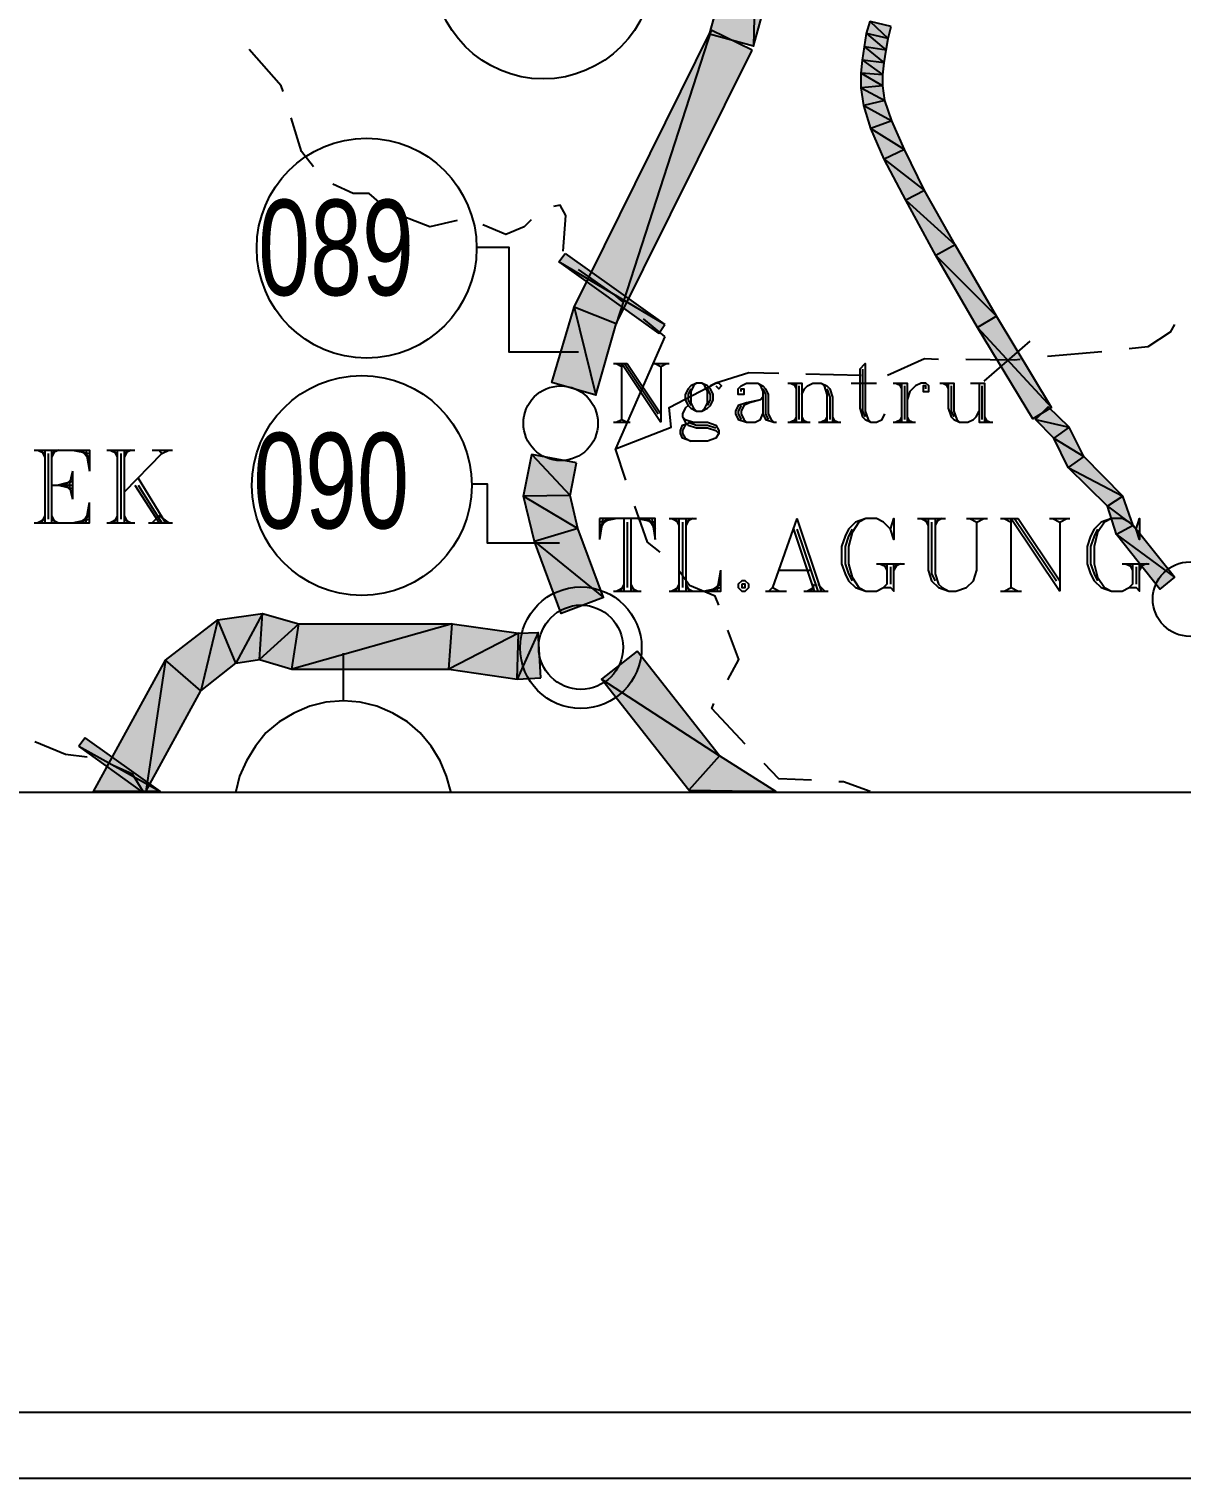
# Model space of a CAD drawing. Header units: millimetres. Extents: x 658 to 813, y 806 to 883.
# Drawn here: x 797.04 to 802.06, y 849.01 to 855.32 of the extents above; entities that cross this region are included whole.
import ezdxf

# ---------------------------------------------------------------- set-up
doc = ezdxf.new("R2010")
doc.units = ezdxf.units.MM
doc.header["$LTSCALE"] = 0.1
doc.linetypes.add('atContinuous2', pattern=[0])
for name, color, linetype in [('BANTU 1', 7, 'Continuous'), ('BATKAB', 7, 'Continuous'), ('FRAME 11', 7, 'Continuous'), ('KLEKTOR1', 7, 'Continuous'), ('KLEKTOR2', 7, 'Continuous'), ('LINK NAS BARU', 7, 'Continuous'), ('new', 255, 'Continuous'), ('SYMBOL', 7, 'Continuous'), ('TEXT', 8, 'Continuous'), ('zat_Mask_solid', 7, 'Continuous')]:
    doc.layers.add(name, color=color, linetype=linetype)
doc.styles.add('Style2', font='arial.ttf', dxfattribs={"height": 0.2})

# ---------------------------------------------------------------- blocks, each defined once
blk = doc.blocks.new('LOKASI')
blk.add_lwpolyline([(20620.645, 3407.919), (20678.101, 3407.919), (20678.101, 3448.549), (20620.645, 3448.549)], close=True)
at = {"color": 7}
blk.add_lwpolyline([(20621.16, 3448.013), (20677.586, 3448.013), (20677.586, 3408.455), (20621.16, 3408.455)], close=True, dxfattribs=at)

msp = doc.modelspace()

# ---------------------------------------------------------------- hatches: boundary and pattern name
at = {"layer": 'KLEKTOR1'}
for points in [[(800.2128, 856.0487), (800.1945, 855.2431), (800.003, 855.2948)], [(800.4073, 856.0153), (800.2128, 856.0487), (800.1945, 855.2431)], [(800.0091, 855.313), (799.5956, 854.0331), (799.4132, 854.1061)], [(800.1885, 855.2248), (800.0091, 855.313), (799.5956, 854.0331)], [(799.4132, 854.1061), (799.5075, 853.7231), (799.316, 853.7778)], [(799.5956, 854.0331), (799.4132, 854.1061), (799.5075, 853.7231)], [(799.2278, 853.4647), (799.395, 853.2853), (799.1913, 853.2823)], [(799.4224, 853.4282), (799.2278, 853.4647), (799.395, 853.2853)], [(799.395, 853.2853), (799.1913, 853.2823), (799.4284, 853.1424)], [(799.1913, 853.2823), (799.4284, 853.1424), (799.24, 853.0847)], [(799.4284, 853.1424), (799.24, 853.0847), (799.5409, 852.8414)], [(799.24, 853.0847), (799.5409, 852.8414), (799.3555, 852.7715)], [(799.6868, 852.6074), (799.5318, 852.4858), (800.0456, 852.1514)], [(799.5318, 852.4858), (800.0456, 852.1514), (799.9118, 852.0024)]]:
    msp.add_hatch(color=7, dxfattribs=at).paths.add_polyline_path(points)
h = msp.add_hatch(color=7, dxfattribs=at)
h.paths.add_polyline_path([(798.0422, 852.5709), (798.0543, 852.7715), (797.9388, 852.5557)], flags=17)
h.paths.add_polyline_path([(798.0543, 852.7715), (797.9388, 852.5557), (797.8598, 852.7442)])
h = msp.add_hatch(color=7, dxfattribs=at)
h.paths.add_polyline_path([(798.866, 852.5283), (798.8812, 852.7259), (798.182, 852.5283)], flags=17)
h.paths.add_polyline_path([(798.8812, 852.7259), (798.182, 852.5283), (798.2124, 852.7259)], flags=17)
h = msp.add_hatch(color=7, dxfattribs=at)
h.paths.add_polyline_path([(799.2673, 852.4918), (799.2552, 852.6894), (799.164, 852.4858)])
h.paths.add_polyline_path([(799.2552, 852.6894), (799.164, 852.4858), (799.17, 852.6864)], flags=17)
h = msp.add_hatch(color=7, dxfattribs=at)
h.paths.add_polyline_path([(800.0456, 852.1514), (799.9118, 852.0024), (800.2918, 851.9963)])
h.paths.add_polyline_path([(799.9118, 852.0024), (800.2918, 851.9963), (799.924, 851.9963)], flags=17)
at = {"layer": 'KLEKTOR2'}
for points in [[(800.7022, 855.3495), (800.7813, 855.2765), (800.687, 855.2978)], [(800.7934, 855.3282), (800.7022, 855.3495), (800.7813, 855.2765)], [(800.687, 855.2978), (800.7721, 855.2248), (800.6779, 855.2401)], [(800.7813, 855.2765), (800.687, 855.2978), (800.7721, 855.2248)], [(800.6779, 855.2401), (800.763, 855.1701), (800.6688, 855.1823)], [(800.7721, 855.2248), (800.6779, 855.2401), (800.763, 855.1701)], [(800.6688, 855.1823), (800.7569, 855.1184), (800.6627, 855.1245)], [(800.763, 855.1701), (800.6688, 855.1823), (800.7569, 855.1184)], [(801.4774, 853.6714), (801.4227, 853.6167), (801.5686, 853.5832)], [(801.4227, 853.6167), (801.5686, 853.5832), (801.5018, 853.5346)], [(801.5686, 853.5832), (801.5018, 853.5346), (801.6325, 853.4555)], [(801.5018, 853.5346), (801.6325, 853.4555), (801.5656, 853.4069)], [(801.6325, 853.4555), (801.5656, 853.4069), (801.8027, 853.2823)], [(801.5656, 853.4069), (801.8027, 853.2823), (801.7358, 853.2397)], [(801.8027, 853.2823), (801.7358, 853.2397), (801.8483, 853.1546)], [(801.7358, 853.2397), (801.8483, 853.1546), (801.7754, 853.1151)], [(801.8483, 853.1546), (801.7754, 853.1151), (802.0277, 852.9296)], [(801.7754, 853.1151), (802.0277, 852.9296), (801.9638, 852.8779)]]:
    msp.add_hatch(color=7, dxfattribs=at).paths.add_polyline_path(points)
h = msp.add_hatch(color=7, dxfattribs=at)
h.paths.add_polyline_path([(800.7569, 855.1184), (800.6627, 855.1245), (800.7569, 855.0698)], flags=17)
h.paths.add_polyline_path([(800.6627, 855.1245), (800.7569, 855.0698), (800.6627, 855.0607)])
at = {"layer": 'LINK NAS BARU'}
h = msp.add_hatch(color=7, dxfattribs=at)
h.paths.add_polyline_path([(799.7811, 853.9906), (799.8084, 854.0301), (799.3464, 854.3037)])
h.paths.add_polyline_path([(799.8084, 854.0301), (799.3464, 854.3037), (799.3737, 854.3402)])
h = msp.add_hatch(color=7, dxfattribs=at)
h.paths.add_polyline_path([(797.2822, 852.2304), (797.2548, 852.1939), (797.6105, 851.9963)])
h.paths.add_polyline_path([(797.2548, 852.1939), (797.6105, 851.9963), (797.5284, 851.9963)], flags=17)
at = {"layer": 'zat_Mask_solid'}
for points in [[(800.7569, 855.0698), (800.6627, 855.0607), (800.7661, 855.006)], [(800.6627, 855.0607), (800.7661, 855.006), (800.6749, 854.9847)], [(800.7661, 855.006), (800.6749, 854.9847), (800.7965, 854.9178)], [(800.6749, 854.9847), (800.7965, 854.9178), (800.7053, 854.8844)], [(800.7965, 854.9178), (800.7053, 854.8844), (800.8512, 854.7932)], [(800.7053, 854.8844), (800.8512, 854.7932), (800.763, 854.7506)], [(800.8512, 854.7932), (800.763, 854.7506), (800.9393, 854.6138)], [(800.763, 854.7506), (800.9393, 854.6138), (800.8573, 854.5712)], [(800.9393, 854.6138), (800.8573, 854.5712), (801.0731, 854.3767)], [(800.8573, 854.5712), (801.0731, 854.3767), (800.988, 854.3311)], [(801.0731, 854.3767), (800.988, 854.3311), (801.2525, 854.0666)], [(800.988, 854.3311), (801.2525, 854.0666), (801.1704, 854.0179)], [(801.2525, 854.0666), (801.1704, 854.0179), (801.4926, 853.6683)], [(801.1704, 854.0179), (801.4926, 853.6683), (801.4106, 853.6197)], [(797.8598, 852.7442), (797.7868, 852.4341), (797.6318, 852.5678)], [(797.9388, 852.5557), (797.8598, 852.7442), (797.7868, 852.4341)], [(798.2124, 852.7259), (798.0422, 852.5709), (798.0543, 852.7715)], [(798.182, 852.5283), (798.2124, 852.7259), (798.0422, 852.5709)], [(799.17, 852.6864), (798.866, 852.5283), (798.8812, 852.7259)], [(799.164, 852.4858), (799.17, 852.6864), (798.866, 852.5283)], [(797.6318, 852.5678), (797.5466, 851.9963), (797.3186, 851.9963)], [(797.7868, 852.4341), (797.6318, 852.5678), (797.5466, 851.9963)]]:
    msp.add_hatch(color=7, dxfattribs=at).paths.add_polyline_path(points)

# ---------------------------------------------------------------- linework, layer by layer
at = {"layer": 'BANTU 1', "color": 7}
msp.add_lwpolyline([(790.4998, 851.9933), (807.3782, 851.9933), (807.3782, 867.0051), (790.4998, 867.0051), (790.4998, 851.9933)], dxfattribs=at)
at = {"layer": 'BATKAB', "color": 7}
for points in [[(798.1455, 855.0455), (798.1364, 855.0698), (797.9966, 855.2279)], [(798.2763, 854.7172), (798.2246, 854.784), (798.179, 854.93)], [(798.5742, 854.553), (798.5195, 854.6016), (798.4495, 854.6016), (798.3614, 854.6412)], [(799.3646, 854.3493), (799.3768, 854.5044), (799.3524, 854.55), (799.322, 854.5439)], [(798.9025, 854.4831), (798.7839, 854.4557), (798.6745, 854.4983)], [(799.2248, 854.4861), (799.1944, 854.4557), (799.1153, 854.4223), (799.015, 854.4648)], [(799.623, 854.1304), (799.5865, 854.1608), (799.4315, 854.2703)], [(799.8084, 853.9784), (799.7142, 854.0544)], [(802.0277, 854.0301), (802.0094, 853.9967), (801.9122, 853.9328), (801.8301, 853.9237)], [(799.8084, 853.9784), (799.5926, 853.489), (799.8358, 853.5832), (799.8267, 853.6683), (800.0304, 853.7747)], [(801.0001, 853.8781), (800.9393, 853.8811), (800.7782, 853.8082)], [(801.3558, 853.8781), (801.3315, 853.8751), (801.1187, 853.8781)], [(801.7115, 853.9115), (801.4744, 853.8903)], [(800.304, 853.8173), (800.1733, 853.8203), (800.0304, 853.7747)], [(800.6627, 853.8082), (800.4225, 853.8143)], [(799.6382, 853.3522), (799.5926, 853.489)], [(799.7872, 853.0391), (799.7324, 853.0816), (799.6777, 853.2397)], [(800.0425, 852.808), (800.0273, 852.8475), (799.9148, 852.8931), (799.8723, 852.9539)], [(800.0821, 852.4827), (800.1307, 852.5709), (800.0821, 852.6986)], [(800.1581, 852.203), (800.0121, 852.3581), (800.0212, 852.3794)], [(797.2913, 852.1453), (797.197, 852.1574), (797.0633, 852.2122)], [(797.5345, 851.9963), (797.4889, 852.0723), (797.4038, 852.1088)], [(800.4469, 852.045), (800.304, 852.051), (800.2401, 852.1179)], [(800.7022, 851.9963), (800.5867, 852.0389), (800.5654, 852.0389)]]:
    msp.add_lwpolyline(points, dxfattribs=at)
at = {"layer": 'FRAME 11', "color": 7, "linetype": 'atContinuous2'}
for centre, radius, start, end in [((789.9831, 863.2402), 9.9429, 266.08953, 348.0577), ((790.0749, 862.2245), 9.6934, 265.45349, 353.83073)]:
    msp.add_arc(centre, radius, start, end, dxfattribs=at)
at = {"layer": 'KLEKTOR1', "color": 7}
for points in [[(800.2128, 856.0487), (800.1945, 855.2431), (800.003, 855.2948), (800.2128, 856.0487)], [(800.4073, 856.0153), (800.2128, 856.0487), (800.1945, 855.2431), (800.4073, 856.0153)], [(800.0091, 855.313), (799.5956, 854.0331), (799.4132, 854.1061), (800.0091, 855.313)], [(800.1885, 855.2248), (800.0091, 855.313), (799.5956, 854.0331), (800.1885, 855.2248)], [(799.4132, 854.1061), (799.5075, 853.7231), (799.316, 853.7778), (799.4132, 854.1061)], [(799.5956, 854.0331), (799.4132, 854.1061), (799.5075, 853.7231), (799.5956, 854.0331)], [(799.2278, 853.4647), (799.395, 853.2853), (799.1913, 853.2823), (799.2278, 853.4647)], [(799.4224, 853.4282), (799.2278, 853.4647), (799.395, 853.2853), (799.4224, 853.4282)], [(799.395, 853.2853), (799.1913, 853.2823), (799.4284, 853.1424), (799.395, 853.2853)], [(799.1913, 853.2823), (799.4284, 853.1424), (799.24, 853.0847), (799.1913, 853.2823)], [(799.4284, 853.1424), (799.24, 853.0847), (799.5409, 852.8414), (799.4284, 853.1424)], [(799.24, 853.0847), (799.5409, 852.8414), (799.3555, 852.7715), (799.24, 853.0847)], [(797.8598, 852.7442), (797.7868, 852.4341), (797.6318, 852.5678), (797.8598, 852.7442)], [(797.9388, 852.5557), (797.8598, 852.7442), (797.7868, 852.4341), (797.9388, 852.5557)], [(798.0543, 852.7715), (797.9388, 852.5557), (797.8598, 852.7442), (798.0543, 852.7715)], [(798.0422, 852.5709), (798.0543, 852.7715), (797.9388, 852.5557), (798.0422, 852.5709)], [(798.2124, 852.7259), (798.0422, 852.5709), (798.0543, 852.7715), (798.2124, 852.7259)], [(798.182, 852.5283), (798.2124, 852.7259), (798.0422, 852.5709), (798.182, 852.5283)], [(798.866, 852.5283), (798.8812, 852.7259), (798.182, 852.5283), (798.866, 852.5283)], [(798.8812, 852.7259), (798.182, 852.5283), (798.2124, 852.7259), (798.8812, 852.7259)], [(799.17, 852.6864), (798.866, 852.5283), (798.8812, 852.7259), (799.17, 852.6864)], [(799.164, 852.4858), (799.17, 852.6864), (798.866, 852.5283), (799.164, 852.4858)], [(799.2673, 852.4918), (799.2552, 852.6894), (799.164, 852.4858), (799.2673, 852.4918)], [(799.2552, 852.6894), (799.164, 852.4858), (799.17, 852.6864), (799.2552, 852.6894)], [(799.6868, 852.6074), (799.5318, 852.4858), (800.0456, 852.1514), (799.6868, 852.6074)], [(797.6318, 852.5678), (797.5466, 851.9963), (797.3186, 851.9963), (797.6318, 852.5678)], [(797.7868, 852.4341), (797.6318, 852.5678), (797.5466, 851.9963), (797.7868, 852.4341)], [(799.5318, 852.4858), (800.0456, 852.1514), (799.9118, 852.0024), (799.5318, 852.4858)], [(800.0456, 852.1514), (799.9118, 852.0024), (800.2918, 851.9963), (800.0456, 852.1514)], [(799.9118, 852.0024), (800.2918, 851.9963), (799.924, 851.9963), (799.9118, 852.0024)]]:
    msp.add_lwpolyline(points, dxfattribs=at)
at = {"layer": 'KLEKTOR2', "color": 7}
for points in [[(800.7022, 855.3495), (800.7813, 855.2765), (800.687, 855.2978), (800.7022, 855.3495)], [(800.7934, 855.3282), (800.7022, 855.3495), (800.7813, 855.2765), (800.7934, 855.3282)], [(800.687, 855.2978), (800.7721, 855.2248), (800.6779, 855.2401), (800.687, 855.2978)], [(800.7813, 855.2765), (800.687, 855.2978), (800.7721, 855.2248), (800.7813, 855.2765)], [(800.6779, 855.2401), (800.763, 855.1701), (800.6688, 855.1823), (800.6779, 855.2401)], [(800.7721, 855.2248), (800.6779, 855.2401), (800.763, 855.1701), (800.7721, 855.2248)], [(800.6688, 855.1823), (800.7569, 855.1184), (800.6627, 855.1245), (800.6688, 855.1823)], [(800.763, 855.1701), (800.6688, 855.1823), (800.7569, 855.1184), (800.763, 855.1701)], [(800.7569, 855.1184), (800.6627, 855.1245), (800.7569, 855.0698), (800.7569, 855.1184)], [(800.6627, 855.1245), (800.7569, 855.0698), (800.6627, 855.0607), (800.6627, 855.1245)], [(800.7569, 855.0698), (800.6627, 855.0607), (800.7661, 855.006), (800.7569, 855.0698)], [(800.6627, 855.0607), (800.7661, 855.006), (800.6749, 854.9847), (800.6627, 855.0607)], [(800.7661, 855.006), (800.6749, 854.9847), (800.7965, 854.9178), (800.7661, 855.006)], [(800.6749, 854.9847), (800.7965, 854.9178), (800.7053, 854.8844), (800.6749, 854.9847)], [(800.7965, 854.9178), (800.7053, 854.8844), (800.8512, 854.7932), (800.7965, 854.9178)], [(800.7053, 854.8844), (800.8512, 854.7932), (800.763, 854.7506), (800.7053, 854.8844)], [(800.8512, 854.7932), (800.763, 854.7506), (800.9393, 854.6138), (800.8512, 854.7932)], [(800.763, 854.7506), (800.9393, 854.6138), (800.8573, 854.5712), (800.763, 854.7506)], [(800.9393, 854.6138), (800.8573, 854.5712), (801.0731, 854.3767), (800.9393, 854.6138)], [(800.8573, 854.5712), (801.0731, 854.3767), (800.988, 854.3311), (800.8573, 854.5712)], [(801.0731, 854.3767), (800.988, 854.3311), (801.2525, 854.0666), (801.0731, 854.3767)], [(800.988, 854.3311), (801.2525, 854.0666), (801.1704, 854.0179), (800.988, 854.3311)], [(801.2525, 854.0666), (801.1704, 854.0179), (801.4926, 853.6683), (801.2525, 854.0666)], [(801.1704, 854.0179), (801.4926, 853.6683), (801.4106, 853.6197), (801.1704, 854.0179)], [(801.4774, 853.6714), (801.4227, 853.6167), (801.5686, 853.5832), (801.4774, 853.6714)], [(801.4227, 853.6167), (801.5686, 853.5832), (801.5018, 853.5346), (801.4227, 853.6167)], [(801.5686, 853.5832), (801.5018, 853.5346), (801.6325, 853.4555), (801.5686, 853.5832)], [(801.5018, 853.5346), (801.6325, 853.4555), (801.5656, 853.4069), (801.5018, 853.5346)], [(801.6325, 853.4555), (801.5656, 853.4069), (801.8027, 853.2823), (801.6325, 853.4555)], [(801.5656, 853.4069), (801.8027, 853.2823), (801.7358, 853.2397), (801.5656, 853.4069)], [(801.8027, 853.2823), (801.7358, 853.2397), (801.8483, 853.1546), (801.8027, 853.2823)], [(801.7358, 853.2397), (801.8483, 853.1546), (801.7754, 853.1151), (801.7358, 853.2397)], [(801.8483, 853.1546), (801.7754, 853.1151), (802.0277, 852.9296), (801.8483, 853.1546)], [(801.7754, 853.1151), (802.0277, 852.9296), (801.9638, 852.8779), (801.7754, 853.1151)]]:
    msp.add_lwpolyline(points, dxfattribs=at)
at = {"layer": 'LINK NAS BARU', "color": 7, "linetype": 'atContinuous2'}
for p, q in [((799.3464, 854.3037), (799.3737, 854.3402)), ((799.3737, 854.3402), (799.8084, 854.0301)), ((799.8084, 854.0301), (799.3464, 854.3037)), ((799.3464, 854.3037), (799.7811, 853.9906)), ((799.8084, 854.0301), (799.3464, 854.3037)), ((799.7811, 853.9906), (799.8084, 854.0301)), ((797.2822, 852.2304), (797.2548, 852.1939)), ((797.6105, 851.9963), (797.2822, 852.2304)), ((797.2548, 852.1939), (797.6105, 851.9963)), ((797.2548, 852.1939), (797.6105, 851.9963)), ((797.5284, 851.9963), (797.2548, 852.1939)), ((797.6105, 851.9963), (797.5284, 851.9963))]:
    msp.add_line(p, q, dxfattribs=at)
at = {"layer": 'LINK NAS BARU', "color": 7}
for points in [[(798.9876, 854.3676), (799.1275, 854.3676), (799.1275, 853.9115), (799.4315, 853.9115)], [(798.9633, 853.337), (799.0332, 853.337), (799.0332, 853.0786), (799.3494, 853.0786)], [(798.407, 852.3915), (798.407, 852.5982)], [(798.8751, 851.9963), (798.8569, 852.0632), (798.8295, 852.1301), (798.79, 852.1939), (798.7414, 852.2517), (798.6867, 852.3003), (798.6228, 852.3368), (798.5529, 852.3672), (798.4799, 852.3854), (798.407, 852.3915), (798.331, 852.3854), (798.2611, 852.3672), (798.1911, 852.3368), (798.1273, 852.3003), (798.0695, 852.2517), (798.0239, 852.1939), (797.9844, 852.1301), (797.954, 852.0632), (797.9388, 851.9963)]]:
    msp.add_lwpolyline(points, dxfattribs=at)
at = {"layer": 'LINK NAS BARU', "color": 7, "linetype": 'atContinuous2'}
for centre in [(799.2778, 855.5789), (798.5086, 854.3629), (798.4873, 853.3293)]:
    msp.add_circle(centre, 0.4789, dxfattribs=at)
at = {"layer": 'SYMBOL', "color": 7, "linetype": 'atContinuous2'}
for centre, radius in [((799.3538, 853.6002), 0.1624), ((802.0959, 852.8341), 0.1624), ((799.442, 852.6224), 0.2647), ((799.4419, 852.6244), 0.1836)]:
    msp.add_circle(centre, radius, dxfattribs=at)
at = {"layer": 'TEXT', "color": 7}
for points in [[(801.3984, 853.9571), (801.1977, 853.7839)], [(799.5835, 853.8599), (799.6443, 853.8599)], [(799.5956, 853.8599), (799.62, 853.8477)], [(799.62, 853.6167), (799.62, 853.8599), (799.7902, 853.6045)], [(799.6321, 853.8599), (799.778, 853.641)], [(799.6443, 853.8599), (799.7902, 853.641)], [(799.7537, 853.8599), (799.8267, 853.8599)], [(799.7659, 853.8599), (799.7902, 853.8477), (799.8145, 853.8599)], [(799.7902, 853.8477), (799.7902, 853.6045)], [(800.6566, 853.8355), (800.6809, 853.8599), (800.6809, 853.6531), (800.6931, 853.6167), (800.7053, 853.6045)], [(800.6566, 853.8355), (800.6566, 853.6653), (800.6688, 853.6288), (800.6809, 853.6167), (800.7053, 853.6045), (800.7296, 853.6045), (800.7539, 853.6167), (800.7661, 853.641)], [(800.6688, 853.8355), (800.6688, 853.6531), (800.6809, 853.6288)], [(799.9452, 853.7747), (799.9209, 853.7626), (799.9088, 853.7504), (799.8966, 853.7261), (799.8966, 853.7018), (799.9088, 853.6775), (799.9209, 853.6653), (799.9452, 853.6531), (799.9696, 853.6531), (799.9939, 853.6653), (800.006, 853.6775), (800.0182, 853.7018), (800.0182, 853.7261), (800.006, 853.7504), (799.9939, 853.7626), (799.9696, 853.7747), (799.9452, 853.7747)], [(799.9209, 853.7504), (799.9088, 853.7261), (799.9088, 853.7018), (799.9209, 853.6775)], [(799.9452, 853.7747), (799.9331, 853.7626), (799.9209, 853.7383), (799.9209, 853.6896), (799.9331, 853.6653), (799.9452, 853.6531)], [(799.9696, 853.6531), (799.9817, 853.6653), (799.9939, 853.6896), (799.9939, 853.7383), (799.9817, 853.7626), (799.9696, 853.7747)], [(800.0304, 853.7626), (800.0425, 853.7504), (800.0547, 853.7626), (800.0425, 853.7747), (800.0304, 853.7747), (800.006, 853.7626), (799.9939, 853.7504)], [(799.9939, 853.6775), (800.006, 853.7018), (800.006, 853.7261), (799.9939, 853.7504)], [(800.1398, 853.7383), (800.1398, 853.7504), (800.152, 853.7504), (800.152, 853.7261), (800.1277, 853.7261), (800.1277, 853.7504), (800.1398, 853.7626), (800.1641, 853.7747), (800.2128, 853.7747), (800.2341, 853.7626), (800.2462, 853.7504), (800.2584, 853.7261), (800.2584, 853.641), (800.2705, 853.6167), (800.2827, 853.6045)], [(800.2128, 853.7747), (800.2249, 853.7626), (800.2341, 853.7383), (800.2341, 853.641), (800.2462, 853.6167), (800.2827, 853.6045), (800.2949, 853.6045)], [(800.2341, 853.7504), (800.2462, 853.7261), (800.2462, 853.641), (800.2584, 853.6167)], [(800.3435, 853.7747), (800.4043, 853.7747), (800.4043, 853.6045)], [(800.3557, 853.7747), (800.38, 853.7626)], [(800.3678, 853.7747), (800.38, 853.7504)], [(800.38, 853.7747), (800.38, 853.6045)], [(800.3921, 853.7626), (800.3921, 853.6167)], [(800.4043, 853.7261), (800.4165, 853.7504), (800.4286, 853.7626), (800.4529, 853.7747), (800.4894, 853.7747), (800.5137, 853.7626), (800.5259, 853.7504), (800.5381, 853.7139), (800.5381, 853.6045)], [(800.4894, 853.7747), (800.5016, 853.7626), (800.5137, 853.7261), (800.5137, 853.6045)], [(800.5137, 853.7504), (800.5259, 853.7139), (800.5259, 853.6167)], [(800.6201, 853.7747), (800.7296, 853.7747)], [(800.8025, 853.7747), (800.8633, 853.7747), (800.8633, 853.6045)], [(800.8147, 853.7747), (800.839, 853.7626)], [(800.8269, 853.7747), (800.839, 853.7504)], [(800.839, 853.7747), (800.839, 853.6045)], [(800.8512, 853.7626), (800.8512, 853.6167)], [(800.9454, 853.7504), (800.9454, 853.7626), (800.9333, 853.7626), (800.9333, 853.7383), (800.9576, 853.7383), (800.9576, 853.7626), (800.9454, 853.7747), (800.9241, 853.7747), (800.8998, 853.7626), (800.8755, 853.7383), (800.8633, 853.7018)], [(801.0062, 853.7747), (801.067, 853.7747), (801.067, 853.6531), (801.0792, 853.6167), (801.0913, 853.6045)], [(801.0184, 853.7747), (801.0427, 853.7626)], [(801.0305, 853.7747), (801.0427, 853.7504)], [(801.0427, 853.7747), (801.0427, 853.6653), (801.0549, 853.6288), (801.067, 853.6167), (801.0913, 853.6045), (801.1278, 853.6045), (801.1521, 853.6167), (801.1643, 853.6288), (801.1765, 853.6531)], [(801.0549, 853.7626), (801.0549, 853.6531), (801.067, 853.6288)], [(801.14, 853.7747), (801.2008, 853.7747), (801.2008, 853.6045)], [(801.1765, 853.7747), (801.1765, 853.6045), (801.2373, 853.6045)], [(801.1886, 853.7626), (801.1886, 853.6167)], [(800.2341, 853.7139), (800.2249, 853.7018), (800.1641, 853.6896), (800.1277, 853.6775), (800.1155, 853.6531), (800.1155, 853.641), (800.1277, 853.6167), (800.1641, 853.6045), (800.2006, 853.6045), (800.2249, 853.6167), (800.2341, 853.641)], [(800.2249, 853.7018), (800.1763, 853.6896), (800.152, 853.6775), (800.1398, 853.6531), (800.1398, 853.641), (800.152, 853.6167), (800.1641, 853.6045)], [(799.5956, 853.6045), (799.62, 853.6167), (799.6443, 853.6045)], [(799.8844, 853.6288), (799.8966, 853.6167), (799.9331, 853.6045), (799.9939, 853.6045), (800.0304, 853.5923), (800.0425, 853.568), (800.0425, 853.5559), (800.0304, 853.5346), (799.9939, 853.5224), (799.9209, 853.5224), (799.8844, 853.5346), (799.8753, 853.5559), (799.8753, 853.568), (799.8844, 853.5923), (799.9209, 853.6045), (799.8966, 853.5923), (799.8844, 853.568), (799.8844, 853.5559), (799.8966, 853.5346), (799.9209, 853.5224)], [(799.9088, 853.6775), (799.8966, 853.6653), (799.8844, 853.641), (799.8844, 853.6288), (799.8966, 853.6045), (799.9088, 853.5923), (799.9452, 853.5802), (799.9939, 853.5802), (800.0304, 853.568), (800.0425, 853.5559)], [(800.1398, 853.6775), (800.1277, 853.6531), (800.1277, 853.641), (800.1398, 853.6167)], [(800.38, 853.6167), (800.3557, 853.6045)], [(800.38, 853.6288), (800.3678, 853.6045)], [(800.4043, 853.6288), (800.4165, 853.6045)], [(800.4043, 853.6167), (800.4286, 853.6045)], [(800.5137, 853.6167), (800.4894, 853.6045)], [(800.5137, 853.6288), (800.5016, 853.6045)], [(800.5381, 853.6288), (800.5502, 853.6045)], [(800.5381, 853.6167), (800.5624, 853.6045)], [(800.839, 853.6167), (800.8147, 853.6045)], [(800.839, 853.6288), (800.8269, 853.6045)], [(800.8633, 853.6288), (800.8755, 853.6045)], [(800.8633, 853.6167), (800.8877, 853.6045)], [(801.2008, 853.6288), (801.213, 853.6045)], [(801.2008, 853.6167), (801.2251, 853.6045)], [(799.5835, 853.6045), (799.6564, 853.6045)], [(799.9088, 853.6045), (799.9452, 853.5923), (799.9939, 853.5923), (800.0304, 853.5802)], [(800.3435, 853.6045), (800.4408, 853.6045)], [(800.4773, 853.6045), (800.5745, 853.6045)], [(800.8025, 853.6045), (800.8998, 853.6045)], [(797.0602, 853.4829), (797.3004, 853.4829), (797.3004, 853.3917)], [(797.0754, 853.4829), (797.1058, 853.4677)], [(797.0906, 853.4829), (797.1058, 853.4525)], [(797.1058, 853.4829), (797.1058, 853.1667)], [(797.121, 853.4677), (797.121, 853.1819)], [(797.1362, 853.4829), (797.1362, 853.1667)], [(797.1514, 853.4829), (797.1362, 853.4525)], [(797.1666, 853.4829), (797.1362, 853.4677)], [(797.2274, 853.4829), (797.3004, 853.4677)], [(797.2578, 853.4829), (797.3004, 853.4525)], [(797.27, 853.4829), (797.3004, 853.4373)], [(797.2852, 853.4829), (797.3004, 853.3917)], [(797.3764, 853.4829), (797.498, 853.4829)], [(797.3916, 853.4829), (797.422, 853.4677)], [(797.4068, 853.4829), (797.422, 853.4525)], [(797.422, 853.4829), (797.422, 853.1667)], [(797.4372, 853.4677), (797.4372, 853.1819)], [(797.4524, 853.4829), (797.4524, 853.1667)], [(797.4676, 853.4829), (797.4524, 853.4525)], [(797.4828, 853.4829), (797.4524, 853.4677)], [(797.6166, 853.4677), (797.4524, 853.3005)], [(797.574, 853.4829), (797.6622, 853.4829)], [(797.6044, 853.4829), (797.6166, 853.4677), (797.647, 853.4829)], [(797.2274, 853.3917), (797.2122, 853.3309), (797.2274, 853.2701)], [(797.2274, 853.3917), (797.2274, 853.2701)], [(797.1362, 853.3309), (797.2274, 853.3309)], [(797.2274, 853.3461), (797.1666, 853.3309), (797.2274, 853.3157)], [(797.2274, 853.3613), (797.197, 853.3309), (797.2274, 853.3005)], [(797.498, 853.3309), (797.6044, 853.1667)], [(797.5132, 853.3613), (797.6318, 853.1667)], [(797.5132, 853.3309), (797.6166, 853.1667)], [(797.0602, 853.1667), (797.3004, 853.1667), (797.3004, 853.2549)], [(797.2852, 853.1667), (797.3004, 853.2549)], [(797.1058, 853.1819), (797.0754, 853.1667)], [(797.1058, 853.1971), (797.0906, 853.1667)], [(797.1362, 853.1971), (797.1514, 853.1667)], [(797.1362, 853.1819), (797.1666, 853.1667)], [(797.2274, 853.1667), (797.3004, 853.1819)], [(797.2578, 853.1667), (797.3004, 853.1971)], [(797.27, 853.1667), (797.3004, 853.2123)], [(797.422, 853.1819), (797.3916, 853.1667)], [(797.422, 853.1971), (797.4068, 853.1667)], [(797.4524, 853.1971), (797.4676, 853.1667)], [(797.4524, 853.1819), (797.4828, 853.1667)], [(797.574, 853.1667), (797.6044, 853.1971), (797.647, 853.1667)], [(799.5227, 853.185), (799.5227, 853.0938)], [(799.7659, 853.0938), (799.7659, 853.185), (799.5227, 853.185)], [(799.5379, 853.185), (799.5227, 853.0938)], [(799.5531, 853.185), (799.5227, 853.1394)], [(799.5683, 853.185), (799.5227, 853.1546)], [(799.5987, 853.185), (799.5227, 853.1698)], [(799.6291, 853.185), (799.6291, 852.8688)], [(799.6595, 853.185), (799.6595, 852.8688)], [(799.6899, 853.185), (799.7659, 853.1698)], [(799.7203, 853.185), (799.7659, 853.1546)], [(799.7355, 853.185), (799.7659, 853.1394)], [(799.7507, 853.185), (799.7659, 853.0938)], [(799.8267, 853.185), (799.9452, 853.185)], [(799.8388, 853.185), (799.8692, 853.1698)], [(799.854, 853.185), (799.8692, 853.1546)], [(799.8692, 853.185), (799.8692, 852.8688)], [(799.8996, 853.185), (799.8996, 852.8688)], [(799.9148, 853.185), (799.8996, 853.1546)], [(799.93, 853.185), (799.8996, 853.1698)], [(800.383, 853.185), (800.2766, 852.884)], [(800.383, 853.185), (800.4894, 852.8688)], [(800.7904, 853.1394), (800.8056, 853.185), (800.8056, 853.0938), (800.7904, 853.1394), (800.76, 853.1698), (800.7296, 853.185), (800.684, 853.185), (800.6384, 853.1698), (800.608, 853.1394), (800.5928, 853.109), (800.5776, 853.0634), (800.5776, 852.9874), (800.5928, 852.9448), (800.608, 852.9144), (800.6384, 852.884), (800.684, 852.8688), (800.7296, 852.8688), (800.76, 852.884), (800.7904, 852.884), (800.8056, 852.8688), (800.8056, 852.9874)], [(800.684, 853.185), (800.6536, 853.1698), (800.6232, 853.1242), (800.608, 853.0634), (800.608, 852.9874), (800.6232, 852.9296), (800.6536, 852.884), (800.684, 852.8688)], [(800.9089, 853.185), (801.0305, 853.185)], [(800.9241, 853.185), (800.9545, 853.1698)], [(800.9393, 853.185), (800.9545, 853.1546)], [(800.9545, 853.185), (800.9545, 852.96), (800.9697, 852.9144), (801.0001, 852.884), (801.0457, 852.8688), (801.0761, 852.8688), (801.1217, 852.884), (801.1521, 852.9144), (801.1673, 852.96), (801.1673, 853.1698)], [(800.9849, 853.185), (800.9849, 852.9448), (801.0001, 852.8992), (801.0153, 852.884), (801.0457, 852.8688)], [(801.0001, 853.185), (800.9849, 853.1546)], [(801.0153, 853.185), (800.9849, 853.1698)], [(801.1217, 853.185), (801.213, 853.185)], [(801.1369, 853.185), (801.1673, 853.1698), (801.1977, 853.185)], [(801.2707, 853.185), (801.3467, 853.185)], [(801.2859, 853.185), (801.3163, 853.1698)], [(801.3163, 852.884), (801.3163, 853.185), (801.5291, 852.8688)], [(801.3315, 853.185), (801.5139, 852.9144)], [(801.3467, 853.185), (801.5291, 852.9144)], [(801.4835, 853.185), (801.5717, 853.185)], [(801.4987, 853.185), (801.5291, 853.1698), (801.5595, 853.185)], [(801.8605, 853.1394), (801.8757, 853.185), (801.8757, 853.0938), (801.8605, 853.1394), (801.8301, 853.1698), (801.7997, 853.185), (801.7541, 853.185), (801.7085, 853.1698), (801.6781, 853.1394), (801.6629, 853.109), (801.6477, 853.0634), (801.6477, 852.9874), (801.6629, 852.9448), (801.6781, 852.9144), (801.7085, 852.884), (801.7541, 852.8688), (801.7997, 852.8688), (801.8301, 852.884), (801.8605, 852.884), (801.8757, 852.8688), (801.8757, 852.9874)], [(801.7541, 853.185), (801.7237, 853.1698), (801.6933, 853.1242), (801.6781, 853.0634), (801.6781, 852.9874), (801.6933, 852.9296), (801.7237, 852.884), (801.7541, 852.8688)], [(797.3764, 853.1667), (797.498, 853.1667)], [(797.5588, 853.1667), (797.6622, 853.1667)], [(799.6443, 853.1698), (799.6443, 852.884)], [(799.8844, 853.1698), (799.8844, 852.884)], [(800.3678, 853.1394), (800.459, 852.8688)], [(800.383, 853.1394), (800.4742, 852.8688)], [(800.6232, 853.1394), (800.608, 853.109), (800.5928, 853.0634), (800.5928, 852.9874), (800.608, 852.9448), (800.6232, 852.9144)], [(800.9697, 853.1698), (800.9697, 852.9448), (800.9849, 852.9144)], [(801.5291, 853.1698), (801.5291, 852.8688)], [(801.6933, 853.1394), (801.6781, 853.109), (801.6629, 853.0634), (801.6629, 852.9874), (801.6781, 852.9448), (801.6933, 852.9144)], [(800.7296, 852.9874), (800.8512, 852.9874)], [(800.7448, 852.9874), (800.7752, 852.9752)], [(800.7752, 852.9874), (800.7752, 852.8992), (800.76, 852.884)], [(800.76, 852.9874), (800.7752, 852.96)], [(800.8208, 852.9874), (800.8056, 852.96)], [(800.836, 852.9874), (800.8056, 852.9752)], [(801.7997, 852.9874), (801.9182, 852.9874)], [(801.8149, 852.9874), (801.8453, 852.9752)], [(801.8453, 852.9874), (801.8453, 852.8992), (801.8301, 852.884)], [(801.8301, 852.9874), (801.8453, 852.96)], [(801.8909, 852.9874), (801.8757, 852.96)], [(801.9061, 852.9874), (801.8757, 852.9752)], [(799.8267, 852.8688), (800.0516, 852.8688), (800.0516, 852.96)], [(800.0364, 852.8688), (800.0516, 852.96)], [(800.307, 852.96), (800.4438, 852.96)], [(800.7904, 852.9752), (800.7904, 852.8992)], [(801.8605, 852.9752), (801.8605, 852.8992)], [(799.5835, 852.8688), (799.7051, 852.8688)], [(799.6291, 852.884), (799.5987, 852.8688)], [(799.6291, 852.8992), (799.6139, 852.8688)], [(799.6595, 852.8992), (799.6747, 852.8688)], [(799.6595, 852.884), (799.6899, 852.8688)], [(799.8692, 852.884), (799.8388, 852.8688)], [(799.8692, 852.8992), (799.854, 852.8688)], [(799.8996, 852.8992), (799.9148, 852.8688)], [(799.8996, 852.884), (799.93, 852.8688)], [(799.9756, 852.8688), (800.0516, 852.884)], [(800.006, 852.8688), (800.0516, 852.8992)], [(800.0212, 852.8688), (800.0516, 852.9144)], [(800.1429, 852.9144), (800.1277, 852.8992), (800.1277, 852.884), (800.1429, 852.8688), (800.1581, 852.8688), (800.1733, 852.884), (800.1733, 852.8992), (800.1581, 852.9144), (800.1429, 852.9144)], [(800.1429, 852.8992), (800.1429, 852.884), (800.1581, 852.884), (800.1581, 852.8992), (800.1429, 852.8992)], [(800.2462, 852.8688), (800.3374, 852.8688)], [(800.2614, 852.8688), (800.2766, 852.884), (800.307, 852.8688)], [(800.4134, 852.8688), (800.5198, 852.8688)], [(800.459, 852.884), (800.4286, 852.8688)], [(800.459, 852.8992), (800.4438, 852.8688)], [(800.4742, 852.8992), (800.5046, 852.8688)], [(801.2707, 852.8688), (801.3619, 852.8688)], [(801.2859, 852.8688), (801.3163, 852.884), (801.3467, 852.8688)]]:
    msp.add_lwpolyline(points, dxfattribs=at)

# ---------------------------------------------------------------- block references
at = {"layer": 'new', "color": 7, "xscale": 0.5329260926819188, "yscale": 0.5329260926819188, "zscale": 0.5329260926818719}
msp.add_blockref('LOKASI', (-10206.9488, -967.1635), dxfattribs=at)

# ---------------------------------------------------------------- texts
at = {"layer": 'LINK NAS BARU', "color": 7, "style": 'Style2', "width": 0.7}
for s, p in [('089', (798.0361, 854.1578)), ('090', (798.0148, 853.1424))]:
    msp.add_text(s, height=0.41588, rotation=0.00055, dxfattribs=at).set_placement(p)

doc.saveas('drawing.dxf')
